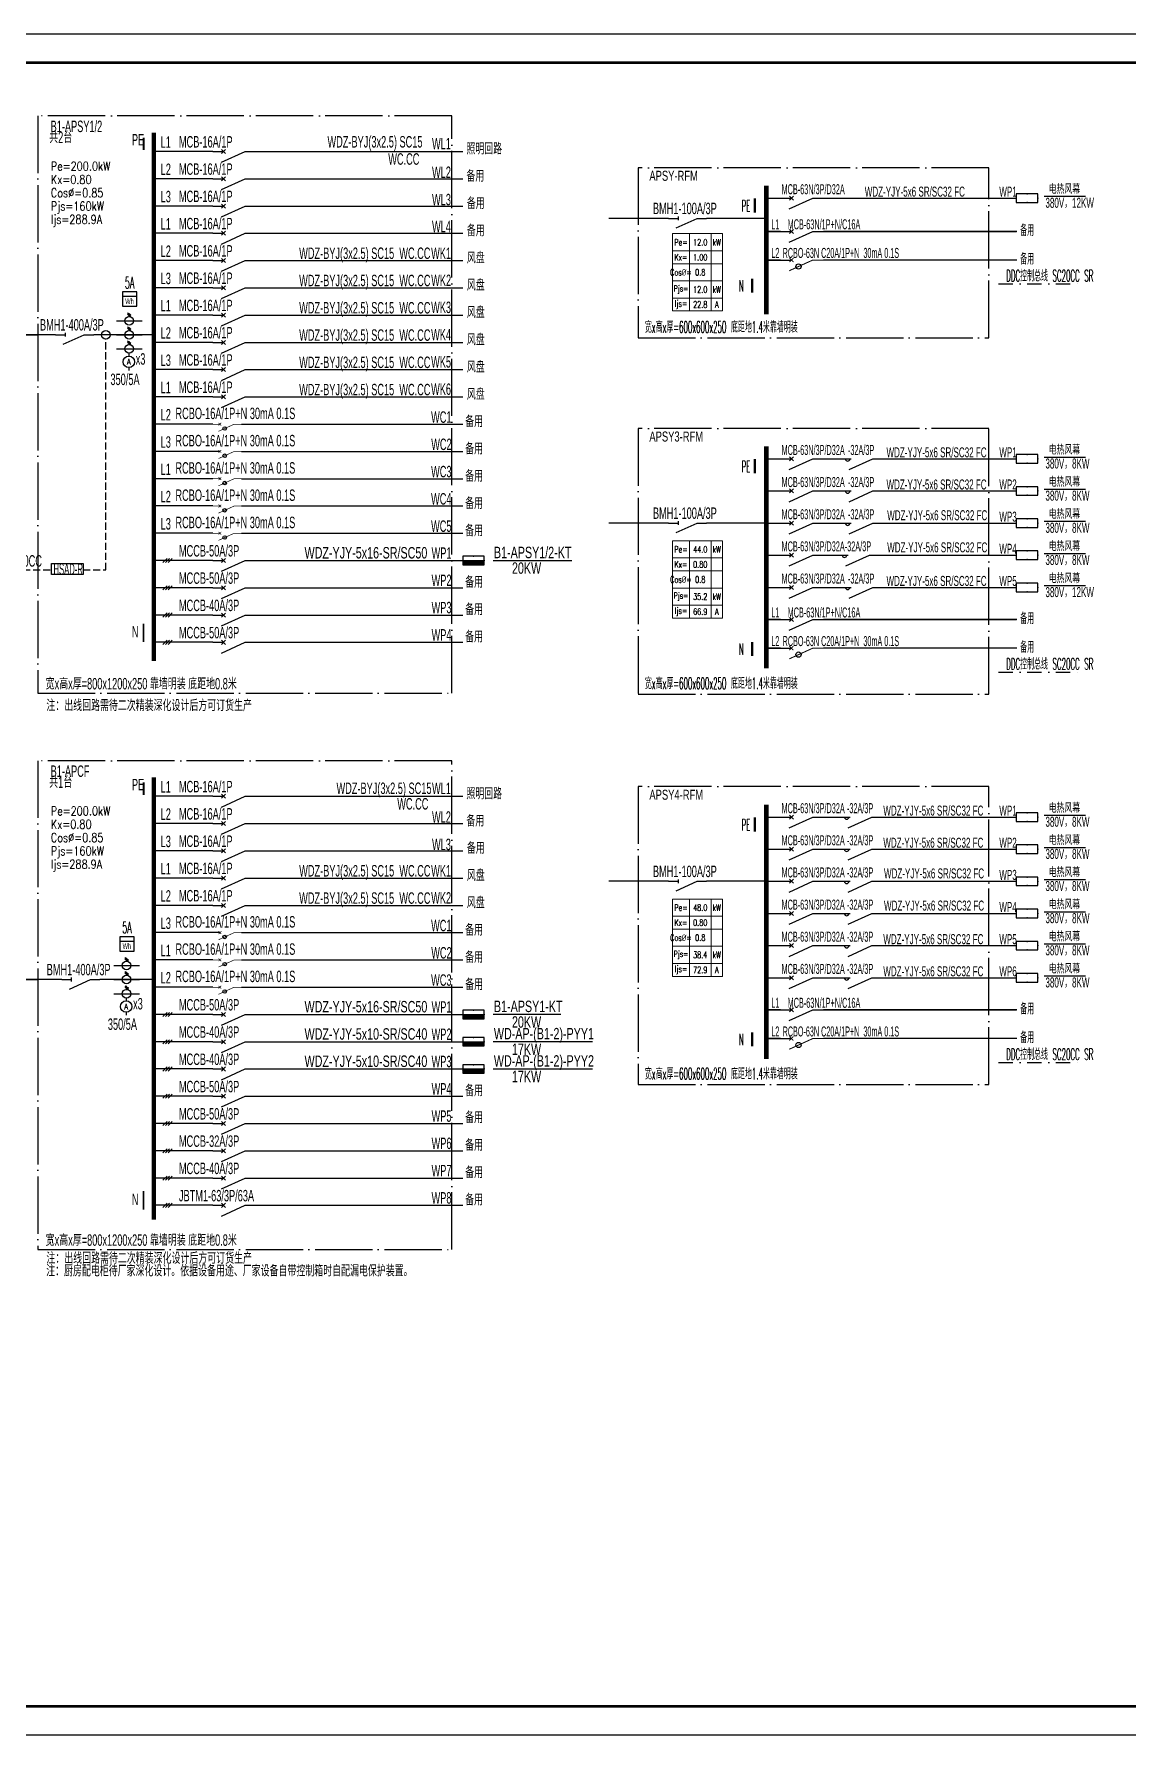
# Model space of a CAD drawing. Extents: x 776418 to 2076422, y -1170708 to 498544.
# Drawn here: x 940173 to 978361, y -725350 to -665950 of the extents above; entities that cross this region are included whole.
import ezdxf
from ezdxf.enums import TextEntityAlignment as Align

# ---------------------------------------------------------------- set-up
doc = ezdxf.new("R2010")
doc.units = 0
doc.header["$LTSCALE"] = 1000
doc.header["$MEASUREMENT"] = 0
for name, pattern in [('CONTINOUS', [0]), ('DASH', [0.35, 0.25, -0.1]), ('DASHDOT', [1, 0.5, -0.25, 0, -0.25]), ('DOTE', [2.42, 2, -0.2, 0.02, -0.2])]:
    doc.linetypes.add(name, pattern=pattern)
doc.layers.get('0').update_dxf_attribs({"linetype": 'CONTINUOUS'})
doc.layers.get('Defpoints').update_dxf_attribs({"linetype": 'CONTINUOUS'})
for name, color, linetype in [('D-TEXT', 7, 'CONTINUOUS'), ('DQ', 255, 'CONTINOUS'), ('ELEMENT', 3, 'CONTINUOUS'), ('EQUIP', 3, 'CONTINUOUS'), ('EQUIP-照明', 3, 'CONTINUOUS'), ('EQUIP-箱柜', 3, 'CONTINUOUS'), ('PUB_TEXT', 255, 'CONTINUOUS'), ('SIG_TEXT', 7, 'CONTINUOUS'), ('TEL_TEXT', 3, 'CONTINUOUS'), ('TEL_TITLE', 7, 'CONTINUOUS'), ('WIRE', 4, 'CONTINUOUS'), ('WIRE-照明', 1, 'CONTINUOUS'), ('Z', 7, 'CONTINUOUS')]:
    doc.layers.add(name, color=color, linetype=linetype)
doc.styles.add('_COMPLEX', font='ROS', dxfattribs={"width": 0.6, "bigfont": 'JD'})
doc.styles.add('_HZTXT', font='txt.shx', dxfattribs={"width": 0.8, "bigfont": 'HZTXT.shx'})
doc.styles.add('_JD', font='ros.shx', dxfattribs={"width": 0.8, "bigfont": 'JD.shx'})
doc.styles.add('_SIMPLEX', font='SIMPLEX.shx', dxfattribs={"width": 0.8})
doc.styles.add('_TCH_LABEL', font='COMPLEX', dxfattribs={"bigfont": 'GBCBIG'})
doc.styles.add('_TEL_DIM', font='SIMPLEX', dxfattribs={"width": 0.7, "height": 3.5, "bigfont": 'HZTXT'})
doc.styles.add('DIM_FONT', font='SIMPLEX', dxfattribs={"width": 0.7, "bigfont": 'GBCBIG'})
doc.styles.get("Standard").update_dxf_attribs({"font": 'gbenor.shx', "bigfont": 'gbcbig.shx'})

# ---------------------------------------------------------------- blocks, each defined once
blk = doc.blocks.new('M_M8')
for p, q in [((-0.25, -0.2), (0, -0.75)), ((0.05, -0.25), (-0.05, -0.25))]:
    blk.add_line(p, q)
for points in [[(0, 0), (0, -0.25)], [(0, -0.75), (0, -1)]]:
    blk.add_lwpolyline(points)
at = {"style": 'DIM_FONT', "width": 0.8, "flags": 9}
blk.add_attdef('S', (0.25, -0.5), '', height=0.2, dxfattribs=at)
blk = doc.blocks.new('M_M58MSL')
for points in [[(0, 0), (0, -0.167)], [(0, -0.833), (0, -1)]]:
    blk.add_lwpolyline(points)
blk.add_circle((0, -0.5), 0.333)
at = {"style": '_SIMPLEX', "width": 0.8, "flags": 8}
blk.add_attdef('$TEXT$', text='', height=0.333, dxfattribs=at).set_placement((0, -0.5), align=Align.MIDDLE_CENTER)
at = {"width": 0.8, "flags": 9}
blk.add_attdef('S', (0.25, -0.5), '', height=0.2, dxfattribs=at)
blk = doc.blocks.new('M_M27VHU')
for p, q in [((0.167, -0.5), (0.3, -0.5)), ((0.256, -0.433), (0.172, -0.567)), ((0.308, -0.433), (0.225, -0.567))]:
    blk.add_line(p, q)
blk.add_lwpolyline([(0, 0), (0, -1)])
blk.add_circle((0, -0.5), 0.167)
at = {"width": 0.8, "flags": 9}
blk.add_attdef('S', (0.25, -0.5), '', height=0.2, dxfattribs=at)
blk = doc.blocks.new('_LINKPT1')
blk.add_line((0, 0), (0, 0))
blk = doc.blocks.new('M_Z15DKY')
for p, q in [((0.5, 0.5), (-0.5, 0.5)), ((-0.5, 0.5), (-0.5, -0.5)), ((-0.5, 0.2), (0.5, 0.2)), ((0.5, -0.5), (0.5, 0.5)), ((-0.5, -0.5), (0.5, -0.5))]:
    blk.add_line(p, q)
for p in [(-0.5, 0), (0, 0.5), (0.5, 0), (0, -0.5)]:
    blk.add_blockref('_LINKPT1', p)
at = {"style": '_COMPLEX', "width": 0.6}
blk.add_text('Wh', height=0.4, dxfattribs=at).set_placement((0, -0.35), align=Align.CENTER)
at = {"width": 0.8, "flags": 9}
blk.add_attdef('A', (0, 0), '', height=0.00002, dxfattribs=at)
blk = doc.blocks.new('M_M7')
for p, q in [((-0.25, -0.2), (0, -0.75)), ((-0.047, -0.297), (0.047, -0.203)), ((-0.047, -0.203), (0.047, -0.297))]:
    blk.add_line(p, q)
for points in [[(0, 0), (0, -0.25)], [(0, -0.75), (0, -1)]]:
    blk.add_lwpolyline(points)
at = {"width": 0.8, "flags": 9}
blk.add_attdef('S', (0.25, -0.5), '', height=0.2, dxfattribs=at)
blk = doc.blocks.new('$element$00000525')
at = {"const_width": 0.0233}
for points in [[(0, 0), (0, -0.25)], [(-0.25, -0.2), (0, -0.75), (0, -1)], [(-0.047, -0.203), (0.047, -0.297)], [(0.047, -0.203), (-0.047, -0.297)]]:
    blk.add_lwpolyline(points, dxfattribs=at)
blk.add_circle((-0.151, -0.417), 0.0615)
at = {"flags": 9}
blk.add_attdef('S', (0, 0), '', height=0.00000667, dxfattribs=at)
blk = doc.blocks.new('*X12')
at = {"color": 0}
for p, q in [((-250, 33), (-183, 100)), ((-250, 68), (-218, 100)), ((-247, 0), (-147, 100)), ((-212, 0), (-112, 100)), ((-177, 0), (-77, 100)), ((-141, 0), (-41, 100)), ((-106, 0), (-6, 100)), ((-71, 0), (29, 100)), ((-35, 0), (65, 100)), ((0, 0), (100, 100)), ((35, 0), (135, 100)), ((71, 0), (171, 100)), ((106, 0), (206, 100)), ((141, 0), (241, 100)), ((177, 0), (250, 73)), ((212, 0), (250, 38)), ((247, 0), (250, 3))]:
    blk.add_line(p, q, dxfattribs=at)
blk = doc.blocks.new('$equip$00001414')
for p, q in [((0.75, 0.6), (-0.75, 0.6)), ((-0.75, 0.6), (-0.75, 0)), ((-0.75, 0.3), (0.75, 0.3)), ((-0.75, 0), (0.75, 0)), ((0.75, 0), (0.75, 0.6))]:
    blk.add_line(p, q)
at = {"const_width": 0.3}
blk.add_lwpolyline([(-0.75, 0.15), (0.75, 0.15)], dxfattribs=at)
for p in [(-0.75, 0.3), (0, 0.6), (0, 0), (0.75, 0.3)]:
    blk.add_point(p)
at = {"xscale": 0.00300000000061118, "yscale": 0.00300000000061118, "zscale": 0.00300000000061118}
blk.add_blockref('*X12', (0, 0), dxfattribs=at)
at = {"style": '_TCH_LABEL', "flags": 9}
blk.add_attdef('A', (0, 0), '', height=0.00002, dxfattribs=at)
blk = doc.blocks.new('$equip$00001781')
blk.add_circle((0, 0), 0.5)
at = {"flags": 9}
blk.add_attdef('A', (0, 0), '', height=0.00002, dxfattribs=at)
blk = doc.blocks.new('$equip$00001413')
for p, q in [((0.75, 0.6), (-0.75, 0.6)), ((-0.75, 0.6), (-0.75, 0)), ((-0.75, 0), (0.75, 0)), ((0.75, 0), (0.75, 0.6))]:
    blk.add_line(p, q)
for p in [(-0.75, 0.3), (0, 0.6), (0, 0), (0.75, 0.3)]:
    blk.add_point(p)
at = {"style": '_TCH_LABEL', "flags": 9}
blk.add_attdef('A', (0, 0), '', height=0.00002, dxfattribs=at)
blk = doc.blocks.new('*T207')
at = {"layer": 'Defpoints', "color": 8, "linetype": 'ByBlock', "lineweight": 0, "transparency": 16777216}
for p, q in [((0, 0), (1749, 0)), ((0, 0), (0, -2700)), ((593, 0), (593, -2700)), ((1346, 0), (1346, -2700)), ((1749, 0), (1749, -2700)), ((0, -600), (1749, -600)), ((0, -1050), (1749, -1050)), ((0, -1650), (1749, -1650)), ((0, -2250), (1749, -2250)), ((0, -2700), (1749, -2700))]:
    blk.add_line(p, q, dxfattribs=at)
at = {"color": 0, "transparency": 16777216, "attachment_point": 5, "style": '_TEL_DIM'}
for s, insert, char_height, width in [('Pe=', (297, -300), 225, 593.32), ('44.0', (970, -300), 225, 752.36), ('kW', (1547, -300), 225, 402.96), ('Kx=', (297, -825), 225, 593.32), ('0.80', (970, -825), 225, 752.36), ('Cos{\\fISOCPEUR|b0|i0|c0|p34;%%C}=', (297, -1350), 225, 593.32), ('0.8', (970, -1350), 225, 752.36), ('Pjs=', (297, -1950), 210, 593.32), ('Ijs=', (297, -2475), 225, 593.32), ('35.2', (970, -1950), 225, 752.36), ('66.9', (970, -2475), 225, 752.36), ('kW', (1547, -1950), 225, 402.96), ('A', (1547, -2475), 225, 402.96)]:
    blk.add_mtext(s, dxfattribs=dict(at, insert=insert, char_height=char_height, width=width))
blk = doc.blocks.new('*T208')
at = {"layer": 'Defpoints', "color": 8, "linetype": 'ByBlock', "lineweight": 0, "transparency": 16777216}
for p, q in [((0, 0), (1749, 0)), ((0, 0), (0, -2700)), ((593, 0), (593, -2700)), ((1346, 0), (1346, -2700)), ((1749, 0), (1749, -2700)), ((0, -600), (1749, -600)), ((0, -1050), (1749, -1050)), ((0, -1650), (1749, -1650)), ((0, -2250), (1749, -2250)), ((0, -2700), (1749, -2700))]:
    blk.add_line(p, q, dxfattribs=at)
at = {"color": 0, "transparency": 16777216, "attachment_point": 5, "style": '_TEL_DIM'}
for s, insert, char_height, width in [('Pe=', (297, -300), 225, 593.32), ('48.0', (970, -300), 225, 752.36), ('kW', (1547, -300), 225, 402.96), ('Kx=', (297, -825), 225, 593.32), ('0.80', (970, -825), 225, 752.36), ('Cos{\\fISOCPEUR|b0|i0|c0|p34;%%C}=', (297, -1350), 225, 593.32), ('0.8', (970, -1350), 225, 752.36), ('Pjs=', (297, -1950), 210, 593.32), ('Ijs=', (297, -2475), 225, 593.32), ('38.4', (970, -1950), 225, 752.36), ('72.9', (970, -2475), 225, 752.36), ('kW', (1547, -1950), 225, 402.96), ('A', (1547, -2475), 225, 402.96)]:
    blk.add_mtext(s, dxfattribs=dict(at, insert=insert, char_height=char_height, width=width))
blk = doc.blocks.new('*T209')
at = {"layer": 'Defpoints', "color": 8, "linetype": 'ByBlock', "lineweight": 0, "transparency": 16777216}
for p, q in [((0, 0), (1749, 0)), ((0, 0), (0, -2700)), ((593, 0), (593, -2700)), ((1346, 0), (1346, -2700)), ((1749, 0), (1749, -2700)), ((0, -600), (1749, -600)), ((0, -1050), (1749, -1050)), ((0, -1650), (1749, -1650)), ((0, -2250), (1749, -2250)), ((0, -2700), (1749, -2700))]:
    blk.add_line(p, q, dxfattribs=at)
at = {"color": 0, "transparency": 16777216, "attachment_point": 5, "style": '_TEL_DIM'}
for s, insert, char_height, width in [('Pe=', (297, -300), 225, 593.32), ('12.0', (970, -300), 225, 752.36), ('kW', (1547, -300), 225, 402.96), ('Kx=', (297, -825), 225, 593.32), ('1.00', (970, -825), 225, 752.36), ('Cos{\\fISOCPEUR|b0|i0|c0|p34;%%C}=', (297, -1350), 225, 593.32), ('0.8', (970, -1350), 225, 752.36), ('Pjs=', (297, -1950), 210, 593.32), ('Ijs=', (297, -2475), 225, 593.32), ('22.8', (970, -2475), 225, 752.36), ('12.0', (970, -1950), 225, 752.36), ('kW', (1547, -1950), 225, 402.96), ('A', (1547, -2475), 225, 402.96)]:
    blk.add_mtext(s, dxfattribs=dict(at, insert=insert, char_height=char_height, width=width))

msp = doc.modelspace()

# ---------------------------------------------------------------- linework, layer by layer
at = {"linetype": 'DOTE'}
for p, q in [((940309, -668810), (940306, -688969)), ((954757, -668810), (940309, -668810)), ((954754, -688969), (954757, -668810)), ((973506, -670618), (961267, -670618)), ((961267, -670618), (961267, -676559)), ((973506, -676559), (973506, -670618)), ((961267, -676559), (973506, -676559)), ((973506, -679723), (961267, -679723)), ((961267, -679723), (961267, -689003)), ((973506, -689003), (973506, -679723)), ((940306, -688969), (954754, -688969)), ((961267, -689003), (973506, -689003)), ((940309, -691328), (940306, -708399)), ((954757, -691328), (940309, -691328)), ((954754, -708399), (954757, -691328)), ((973506, -692233), (961267, -692233)), ((961267, -692233), (961267, -702635)), ((973506, -702635), (973506, -692233)), ((961267, -702635), (973506, -702635)), ((940306, -708399), (954754, -708399))]:
    msp.add_line(p, q, dxfattribs=at)
for p, q in [((968626, -681159), (969451, -680784)), ((968626, -682282), (969451, -681907)), ((968626, -683404), (969451, -683029)), ((944675, -684408), (944819, -684265)), ((944764, -684408), (944907, -684265)), ((944853, -684408), (944996, -684265)), ((968515, -684526), (969340, -684151)), ((944675, -685360), (944819, -685217)), ((944764, -685360), (944907, -685217)), ((944853, -685360), (944996, -685217)), ((968626, -685649), (969451, -685274)), ((944675, -686312), (944819, -686169)), ((944764, -686312), (944907, -686169)), ((944853, -686312), (944996, -686169)), ((944675, -687265), (944819, -687122)), ((944764, -687265), (944907, -687122)), ((944853, -687265), (944996, -687122)), ((968591, -693669), (969416, -693294)), ((968591, -694791), (969416, -694416)), ((968591, -695914), (969416, -695539)), ((968591, -697036), (969416, -696661)), ((968591, -698159), (969416, -697784)), ((968591, -699281), (969416, -698906)), ((944675, -700260), (944819, -700116)), ((944764, -700260), (944907, -700116)), ((944853, -700260), (944996, -700116)), ((944675, -701212), (944819, -701069)), ((944764, -701212), (944907, -701069)), ((944853, -701212), (944996, -701069)), ((944675, -702164), (944819, -702021)), ((944764, -702164), (944907, -702021)), ((944853, -702164), (944996, -702021)), ((944675, -703116), (944819, -702973)), ((944764, -703116), (944907, -702973)), ((944853, -703116), (944996, -702973)), ((944675, -704069), (944819, -703926)), ((944764, -704069), (944907, -703926)), ((944853, -704069), (944996, -703926)), ((944675, -705021), (944819, -704878)), ((944764, -705021), (944907, -704878)), ((944853, -705021), (944996, -704878)), ((944675, -705973), (944819, -705830)), ((944764, -705973), (944907, -705830)), ((944853, -705973), (944996, -705830)), ((944675, -706926), (944819, -706782)), ((944764, -706926), (944907, -706782)), ((944853, -706926), (944996, -706782))]:
    msp.add_line(p, q)
at = {"ltscale": 0.001}
for p, q in [((956206, -684330), (958949, -684330)), ((956206, -700182), (958560, -700182)), ((956206, -701134), (959669, -701134)), ((956206, -702086), (959669, -702086))]:
    msp.add_line(p, q, dxfattribs=at)
at = {"linetype": 'Continuous'}
for points, const_width in [([(943999, -669564), (943999, -670004)], 64.6), ([(965334, -671690), (965334, -672187)], 72.9), ([(965241, -674489), (965241, -674986)], 72.9), ([(965334, -680795), (965334, -681292)], 72.9), ([(943995, -686538), (943995, -687182)], 64.6), ([(965241, -687177), (965241, -687674)], 72.9), ([(943999, -692082), (943999, -692522)], 64.6), ([(965334, -693305), (965334, -693802)], 72.9), ([(965241, -700809), (965241, -701306)], 72.9), ([(943995, -706358), (943995, -707002)], 64.6)]:
    msp.add_lwpolyline(points, dxfattribs=dict(at, const_width=const_width))
for points in [[(968326, -680784), (968701, -680784)], [(969451, -680784), (969826, -680784)], [(968326, -681907), (968701, -681907)], [(969451, -681907), (969826, -681907)], [(968326, -683029), (968701, -683029)], [(969451, -683029), (969826, -683029)], [(968215, -684151), (968590, -684151)], [(969340, -684151), (969715, -684151)], [(968326, -685274), (968701, -685274)], [(969451, -685274), (969826, -685274)], [(968291, -693294), (968666, -693294)], [(969416, -693294), (969791, -693294)], [(968291, -694416), (968666, -694416)], [(969416, -694416), (969791, -694416)], [(968291, -695539), (968666, -695539)], [(969416, -695539), (969791, -695539)], [(968291, -696661), (968666, -696661)], [(969416, -696661), (969791, -696661)], [(968291, -697784), (968666, -697784)], [(969416, -697784), (969791, -697784)], [(968291, -698906), (968666, -698906)], [(969416, -698906), (969791, -698906)]]:
    msp.add_lwpolyline(points)
for centre in [(968574, -680784, 0), (968574, -681907, 0), (968574, -683029, 0), (968463, -684151, 0), (968574, -685274, 0), (968539, -693294, 0), (968539, -694416, 0), (968539, -695539, 0), (968539, -696661, 0), (968539, -697784, 0), (968539, -698906, 0)]:
    msp.add_arc(centre, 79.4, 180, 0)
at = {"layer": 'EQUIP-照明', "linetype": 'DASH'}
for p, q in [((942678, -684664, 0), (942678, -676602, 0)), ((936642, -684664, 0), (940786, -684664, 0)), ((941884, -684664, 0), (942678, -684664, 0))]:
    msp.add_line(p, q, dxfattribs=at)
at = {"layer": 'EQUIP-照明', "linetype": 'ByBlock', "elevation": 0}
msp.add_lwpolyline([(941884, -684821), (940786, -684821), (940786, -684439), (941884, -684439)], close=True, dxfattribs=at)
at = {"layer": 'SIG_TEXT'}
for p, q in [((975436, -671616, 0), (976881, -671616, 0)), ((975436, -680722, 0), (976881, -680722, 0)), ((975436, -681844, 0), (976881, -681844, 0)), ((975436, -682967, 0), (976881, -682967, 0)), ((975436, -684089, 0), (976881, -684089, 0)), ((975436, -685211, 0), (976881, -685211, 0)), ((975436, -693232, 0), (976881, -693232, 0)), ((975436, -694354, 0), (976881, -694354, 0)), ((975436, -695476, 0), (976881, -695476, 0)), ((975436, -696599, 0), (976881, -696599, 0)), ((975436, -697721, 0), (976881, -697721, 0)), ((975436, -698844, 0), (976881, -698844, 0))]:
    msp.add_line(p, q, dxfattribs=at)
at = {"layer": 'TEL_TITLE'}
msp.add_lwpolyline([(908431, -725350), (1034531, -725350), (1034531, -665950), (908431, -665950)], close=True, dxfattribs=at)
at = {"layer": 'TEL_TITLE', "const_width": 100}
msp.add_lwpolyline([(910931, -724350), (1033531, -724350), (1033531, -666950), (910931, -666950)], close=True, dxfattribs=at)
at = {"layer": 'WIRE', "color": 7, "linetype": 'DASHDOT'}
for points in [[(973846, -674678), (976623, -674678)], [(973846, -688233), (976623, -688233)], [(973846, -701865), (976623, -701865)]]:
    msp.add_lwpolyline(points, dxfattribs=at)
at = {"layer": 'WIRE-照明'}
for p, q in [((946413, -670052), (944355, -670052)), ((946413, -671004), (944355, -671004)), ((965736, -671679), (966579, -671679)), ((967704, -671679), (974465, -671679)), ((946413, -671957), (944355, -671957)), ((946413, -672909), (944355, -672909)), ((966236, -672842, 0), (965736, -672842)), ((965736, -672842), (966579, -672842)), ((967704, -672842), (974465, -672842)), ((974484, -672842), (967736, -672842)), ((946413, -673861), (944355, -673861)), ((966236, -673842, 0), (965736, -673842)), ((965736, -673842), (966579, -673842)), ((974484, -673842), (967736, -673842)), ((946413, -674813), (944355, -674813)), ((946413, -675766), (944355, -675766)), ((938842, -676452), (940307, -676452)), ((946413, -676718), (944355, -676718)), ((946413, -677670), (944355, -677670)), ((946413, -678623), (944355, -678623)), ((946413, -679575), (944355, -679575)), ((946662, -680527), (944354, -680527)), ((965736, -680784), (966579, -680784)), ((967704, -680784), (968653, -680784)), ((969451, -680784), (974465, -680784)), ((946412, -681479), (944354, -681479)), ((965736, -681907), (966579, -681907)), ((967704, -681907), (968653, -681907)), ((969451, -681907), (974465, -681907)), ((946412, -682432), (944354, -682432)), ((965736, -683029), (966579, -683029)), ((967704, -683029), (968653, -683029)), ((969451, -683029), (974465, -683029)), ((946412, -683384), (944354, -683384)), ((965736, -684151), (966579, -684151)), ((967704, -684151), (968543, -684151)), ((969340, -684151), (974465, -684151)), ((946413, -684336), (944355, -684336)), ((946413, -685289), (944355, -685289)), ((965736, -685274), (966579, -685274)), ((967704, -685274), (968653, -685274)), ((969451, -685274), (974465, -685274)), ((946413, -686241), (944355, -686241)), ((966236, -686396, 0), (965736, -686396)), ((965736, -686396), (966579, -686396)), ((967704, -686396), (974465, -686396)), ((974484, -686396), (967736, -686396)), ((946413, -687193), (944355, -687193)), ((966236, -687396, 0), (965736, -687396)), ((965736, -687396), (966579, -687396)), ((974484, -687396), (967736, -687396)), ((946413, -692570), (944355, -692570)), ((946413, -693522), (944355, -693522)), ((965736, -693294), (966579, -693294)), ((967704, -693294), (968618, -693294)), ((969416, -693294), (974465, -693294)), ((946413, -694474), (944355, -694474)), ((965736, -694416), (966579, -694416)), ((967704, -694416), (968618, -694416)), ((969416, -694416), (974465, -694416)), ((946413, -695427), (944356, -695427)), ((965736, -695539), (966579, -695539)), ((967704, -695539), (968618, -695539)), ((969416, -695539), (974465, -695539)), ((946413, -696379), (944356, -696379)), ((965736, -696661), (966579, -696661)), ((967704, -696661), (968618, -696661)), ((969416, -696661), (974465, -696661)), ((946663, -697331), (944355, -697331)), ((965736, -697784), (966579, -697784)), ((967704, -697784), (968618, -697784)), ((969416, -697784), (974465, -697784)), ((946413, -698283), (944355, -698283)), ((938842, -698969), (940307, -698969)), ((965736, -698906), (966579, -698906)), ((967704, -698906), (968618, -698906)), ((969416, -698906), (974465, -698906)), ((946413, -699236), (944355, -699236)), ((946413, -700188), (944355, -700188)), ((966236, -700029, 0), (965736, -700029)), ((965736, -700029), (966579, -700029)), ((967704, -700029), (974465, -700029)), ((974484, -700029), (967736, -700029)), ((946413, -701140), (944355, -701140)), ((966236, -701029, 0), (965736, -701029)), ((965736, -701029), (966579, -701029)), ((974484, -701029), (967736, -701029)), ((946413, -702093), (944355, -702093)), ((946413, -703045), (944355, -703045)), ((946413, -703997), (944355, -703997)), ((946413, -704949), (944355, -704949)), ((946413, -705902), (944355, -705902)), ((946413, -706854), (944355, -706854))]:
    msp.add_line(p, q, dxfattribs=at)
at = {"layer": 'WIRE-照明', "linetype": 'ByBlock'}
for p, q in [((947913, -670052), (955143, -670052)), ((947913, -671004), (955143, -671004)), ((947913, -671957), (955142, -671957)), ((947913, -672909), (955142, -672909)), ((947913, -673861), (955142, -673861)), ((947913, -674813), (955142, -674813)), ((947913, -675766), (955142, -675766)), ((947913, -676718), (955142, -676718)), ((947913, -677670), (955142, -677670)), ((947913, -678623), (955142, -678623)), ((947413, -679575), (955141, -679575)), ((947412, -680527), (955141, -680527)), ((947412, -681479), (955141, -681479)), ((947412, -682432), (955141, -682432)), ((947412, -683384), (955141, -683384)), ((947913, -684336), (955141, -684336)), ((947913, -685289), (955140, -685289)), ((947913, -686241), (955140, -686241)), ((947913, -687193), (955140, -687193)), ((947913, -692570), (955143, -692570)), ((947913, -693522), (955143, -693522)), ((947913, -694474), (955142, -694474)), ((947913, -695427), (955142, -695427)), ((947913, -696379), (955142, -696379)), ((947413, -697331), (955142, -697331)), ((947413, -698283), (955142, -698283)), ((947413, -699236), (955141, -699236)), ((947913, -700188), (955141, -700188)), ((947913, -701140), (955141, -701140)), ((947913, -702093), (955141, -702093)), ((947913, -703045), (955141, -703045)), ((947913, -703997), (955141, -703997)), ((947913, -704949), (955140, -704949)), ((947913, -705902), (955140, -705902)), ((947913, -706854), (955140, -706854))]:
    msp.add_line(p, q, dxfattribs=at)
at = {"layer": 'WIRE-照明', "linetype": 'Continuous'}
for p, q in [((962325, -672388), (960239, -672388)), ((965736, -672388), (963653, -672388)), ((940927, -676452), (938842, -676452)), ((944339, -676452), (942256, -676452)), ((962325, -683029), (960239, -683029)), ((965736, -683029), (963653, -683029)), ((962325, -695539), (960239, -695539)), ((965736, -695539), (963653, -695539)), ((941143, -698969), (938842, -698969)), ((944339, -698969), (942472, -698969))]:
    msp.add_line(p, q, dxfattribs=at)
at = {"layer": 'WIRE-照明'}
for points, const_width in [([(944355, -669390), (944355, -687846)], 142), ([(965736, -671246), (965736, -675737)], 160), ([(965736, -680351), (965736, -688097)], 160), ([(944355, -691907), (944355, -707353)], 142), ([(965736, -692861), (965736, -701749)], 160)]:
    msp.add_lwpolyline(points, dxfattribs=dict(at, const_width=const_width))

# ---------------------------------------------------------------- block references
for name, p in [('*T209', (962459, -672922)), ('*T207', (962459, -683648)), ('*T208', (962459, -696158))]:
    msp.add_blockref(name, p)
at = {"layer": 'DQ'}
for name, p, xscale, yscale, zscale, rotation in [('M_M7', (946413, -670052), 1500, 1500, 1500, 89.99999999999993), ('M_M7', (946413, -671004), 1500, 1500, 1500, 89.99999999999993), ('M_M7', (946413, -671957), 1500, 1500, 1500, 89.99999999999993), ('M_M8', (962325, -672388), 1328.571428571429, 1328.571428571429, 1328.571428571429, 89.99999999999999), ('M_M7', (946413, -672909), 1500, 1500, 1500, 89.99999999999993), ('M_M7', (946413, -673861), 1500, 1500, 1500, 89.99999999999993), ('M_M7', (946413, -674813), 1500, 1500, 1500, 89.99999999999993), ('M_M7', (946413, -675766), 1500, 1500, 1500, 89.99999999999993), ('M_M8', (940927, -676452), 1328.571428571429, 1328.571428571429, 1328.571428571429, 89.99999999999999), ('M_M7', (946413, -676718), 1500, 1500, 1500, 89.99999999999993), ('M_M7', (946413, -677670), 1500, 1500, 1500, 89.99999999999993), ('M_M7', (946413, -678623), 1500, 1500, 1500, 89.99999999999993), ('M_M8', (962325, -683029), 1328.571428571429, 1328.571428571429, 1328.571428571429, 89.99999999999999), ('M_M7', (946413, -684336), 1500, 1500, 1500, 89.99999999999993), ('M_M7', (946413, -685289), 1500, 1500, 1500, 89.99999999999993), ('M_M7', (946413, -686241), 1500, 1500, 1500, 89.99999999999993), ('M_M7', (946413, -687193), 1500, 1500, 1500, 89.99999999999993), ('M_M7', (946413, -692570), 1500, 1500, 1500, 89.99999999999993), ('M_M7', (946413, -693522), 1500, 1500, 1500, 89.99999999999993), ('M_M7', (946413, -694474), 1500, 1500, 1500, 89.99999999999993), ('M_M7', (946413, -695427), 1500, 1500, 1500, 89.99999999999993), ('M_M8', (962325, -695539), 1328.571428571429, 1328.571428571429, 1328.571428571429, 89.99999999999999), ('M_M7', (946413, -696379), 1500, 1500, 1500, 89.99999999999993), ('M_M8', (941143, -698969), 1328.571428571429, 1328.571428571429, 1328.571428571429, 89.99999999999999), ('M_M7', (946413, -700188), 1500, 1500, 1500, 89.99999999999993), ('M_M7', (946413, -701140), 1500, 1500, 1500, 89.99999999999993), ('M_M7', (946413, -702093), 1500, 1500, 1500, 89.99999999999993), ('M_M7', (946413, -703045), 1500, 1500, 1500, 89.99999999999993), ('M_M7', (946413, -703997), 1500, 1500, 1500, 89.99999999999993), ('M_M7', (946413, -704949), 1500, 1500, 1500, 89.99999999999993), ('M_M7', (946413, -705902), 1500, 1500, 1500, 89.99999999999993), ('M_M7', (946413, -706854), 1500, 1500, 1500, 89.99999999999993)]:
    msp.add_blockref(name, p, dxfattribs=dict(at, xscale=xscale, yscale=yscale, zscale=zscale, rotation=rotation))
at = {"layer": 'ELEMENT', "rotation": 90}
for name, p, xscale, yscale, zscale in [('M_M7', (966236, -671679, 0), 1500, 1500, 1500), ('M_M7', (966236, -672842, 0), 1500, 1500, 1500), ('M_M27VHU', (943047, -675963), 900, 900, 900), ('M_M27VHU', (943047, -676452), 900, 900, 900), ('M_M27VHU', (943047, -676946), 900, 900, 900), ('$element$00000525', (946413, -679575), 1000, 1000, 1000), ('$element$00000525', (946412, -680527), 1000, 1000, 1000), ('M_M7', (966236, -680784, 0), 1500, 1500, 1500), ('$element$00000525', (946412, -681479), 1000, 1000, 1000), ('M_M7', (966236, -681907, 0), 1500, 1500, 1500), ('$element$00000525', (946412, -682432), 1000, 1000, 1000), ('M_M7', (966236, -683029, 0), 1500, 1500, 1500), ('$element$00000525', (946412, -683384), 1000, 1000, 1000), ('M_M7', (966236, -684151, 0), 1500, 1500, 1500), ('M_M7', (966236, -685274, 0), 1500, 1500, 1500), ('M_M7', (966236, -686396, 0), 1500, 1500, 1500), ('M_M7', (966236, -693294, 0), 1500, 1500, 1500), ('M_M7', (966236, -694416, 0), 1500, 1500, 1500), ('M_M7', (966236, -695539, 0), 1500, 1500, 1500), ('M_M7', (966236, -696661, 0), 1500, 1500, 1500), ('$element$00000525', (946413, -697331), 1000, 1000, 1000), ('M_M7', (966236, -697784, 0), 1500, 1500, 1500), ('M_M27VHU', (942955, -698481), 900, 900, 900), ('$element$00000525', (946413, -698283), 1000, 1000, 1000), ('M_M27VHU', (942955, -698969), 900, 900, 900), ('M_M7', (966236, -698906, 0), 1500, 1500, 1500), ('M_M27VHU', (942955, -699464), 900, 900, 900), ('$element$00000525', (946413, -699236), 1000, 1000, 1000), ('M_M7', (966236, -700029, 0), 1500, 1500, 1500)]:
    msp.add_blockref(name, p, dxfattribs=dict(at, xscale=xscale, yscale=yscale, zscale=zscale))
at = {"layer": 'EQUIP', "xscale": 500, "yscale": 500, "zscale": 500}
for p in [(943506, -675209), (943415, -697726)]:
    msp.add_blockref('M_Z15DKY', p, dxfattribs=at)
at = {"layer": 'EQUIP-照明', "linetype": 'ByBlock', "xscale": 300, "yscale": 300, "zscale": 300}
msp.add_blockref('$equip$00001781', (942678, -676452), dxfattribs=at)
at = {"layer": 'EQUIP-箱柜', "xscale": 500, "yscale": 500, "zscale": 500}
for name, p in [('$equip$00001413', (974837, -671830)), ('$equip$00001413', (974837, -680936)), ('$equip$00001413', (974837, -682058)), ('$equip$00001413', (974837, -683181)), ('$equip$00001414', (955516, -684486)), ('$equip$00001413', (974837, -684303)), ('$equip$00001413', (974837, -685425)), ('$equip$00001413', (974837, -693445)), ('$equip$00001413', (974837, -694568)), ('$equip$00001413', (974837, -695690)), ('$equip$00001413', (974837, -696813)), ('$equip$00001413', (974837, -697935)), ('$equip$00001413', (974837, -699058)), ('$equip$00001414', (955516, -700338)), ('$equip$00001414', (955515, -701290)), ('$equip$00001414', (955515, -702243))]:
    msp.add_blockref(name, p, dxfattribs=at)
at = {"layer": 'TEL_TEXT', "ltscale": 2, "xscale": 1500, "yscale": 1500, "zscale": 1500, "rotation": 90}
for p in [(966236, -673842, 0), (966236, -687396, 0), (966236, -701029, 0)]:
    msp.add_blockref('$element$00000525', p, dxfattribs=at)
at = {"layer": 'Z', "ltscale": 2, "xscale": 600, "yscale": 600, "zscale": 600}
for p in [(943481, -677096), (943390, -699614)]:
    msp.add_blockref('M_M58MSL', p, dxfattribs=at).add_auto_attribs({'$TEXT$': 'A'})

# ---------------------------------------------------------------- texts
at = {"layer": 'D-TEXT'}
for s, style, width, p in [('共2台', '_JD', 0.6, (940703, -669759)), ('B1-APSY1/2', '_JD', 0.6, (940752, -669375)), ('PE', '_JD', 0.6, (943590, -669843)), ('L1', '_JD', 0.6, (944594, -669924)), ('WL1', '_JD', 0.6, (954066, -669976)), ('照明回路', '_JD', 0.6, (955265, -670156)), ('L2', '_JD', 0.6, (944594, -670876)), ('WL2', '_JD', 0.6, (954066, -670977)), ('备用', '_JD', 0.6, (955265, -671108)), ('L3', '_JD', 0.6, (944594, -671828)), ('WL3', '_JD', 0.6, (954066, -671932)), ('备用', '_JD', 0.6, (955282, -672060)), ('PE', '_HZTXT', 0.45, (964872, -672149)), ('L1', '_JD', 0.6, (944594, -672780)), ('BMH1-100A/3P', '_JD', 0.6, (961778, -672241)), ('WL4', '_JD', 0.6, (954066, -672873)), ('备用', '_JD', 0.6, (955282, -673013)), ('备用', '_HZTXT', 0.45, (974599, -673002)), ('L2', '_JD', 0.6, (944594, -673733)), ('WK1', '_JD', 0.6, (954035, -673806)), ('风盘', '_JD', 0.6, (955282, -673965)), ('备用', '_HZTXT', 0.45, (974599, -674002)), ('DDC控制总线 SC20CC SR', '_HZTXT', 0.45, (974109, -674590)), ('L3', '_JD', 0.6, (944594, -674685)), ('WK2', '_JD', 0.6, (954037, -674752)), ('风盘', '_JD', 0.6, (955282, -674917)), ('N', '_HZTXT', 0.45, (964779, -674943)), ('L1', '_JD', 0.6, (944594, -675637)), ('WK3', '_JD', 0.6, (954035, -675695)), ('BMH1-400A/3P', '_JD', 0.6, (940380, -676305)), ('风盘', '_JD', 0.6, (955282, -675870)), ('宽x高x厚=600x600x250 底距地1.4米靠墙明装 ', '_HZTXT', 0.45, (961499, -676380)), ('L2', '_JD', 0.6, (944594, -676590)), ('WK4', '_JD', 0.6, (954035, -676648)), ('风盘', '_JD', 0.6, (955282, -676822)), ('x3', '_JD', 0.6, (943722, -677497)), ('L3', '_JD', 0.6, (944594, -677542)), ('WK5', '_JD', 0.6, (954034, -677600)), ('风盘', '_JD', 0.6, (955282, -677774)), ('350/5A', '_JD', 0.6, (942841, -678210)), ('L1', '_JD', 0.6, (944594, -678494)), ('WK6', '_JD', 0.6, (954034, -678552)), ('风盘', '_JD', 0.6, (955282, -678726)), ('L2', '_JD', 0.6, (944594, -679446)), ('RCBO-16A/1P+N 30mA 0.1S', '_JD', 0.6, (945111, -679398)), ('WC1', '_JD', 0.6, (954034, -679527)), ('备用', '_JD', 0.6, (955224, -679679)), ('L3', '_JD', 0.6, (944594, -680399)), ('RCBO-16A/1P+N 30mA 0.1S', '_JD', 0.6, (945110, -680350)), ('WC2', '_JD', 0.6, (954039, -680479)), ('备用', '_JD', 0.6, (955224, -680631)), ('L1', '_JD', 0.6, (944593, -681351)), ('RCBO-16A/1P+N 30mA 0.1S', '_JD', 0.6, (945110, -681302)), ('WC3', '_JD', 0.6, (954034, -681431)), ('备用', '_JD', 0.6, (955224, -681583)), ('PE', '_HZTXT', 0.45, (964872, -681254)), ('L2', '_JD', 0.6, (944593, -682303)), ('RCBO-16A/1P+N 30mA 0.1S', '_JD', 0.6, (945110, -682255)), ('WC4', '_JD', 0.6, (954033, -682383)), ('备用', '_JD', 0.6, (955224, -682536)), ('BMH1-100A/3P', '_JD', 0.6, (961778, -682882)), ('L3', '_JD', 0.6, (944593, -683255)), ('RCBO-16A/1P+N 30mA 0.1S', '_JD', 0.6, (945110, -683207)), ('WC5', '_JD', 0.6, (954033, -683336)), ('备用', '_JD', 0.6, (955223, -683488)), ('WP1', '_JD', 0.6, (954051, -684276)), ('WP2', '_JD', 0.6, (954051, -685228)), ('备用', '_JD', 0.6, (955223, -685289)), ('WP3', '_JD', 0.6, (954051, -686180)), ('备用', '_JD', 0.6, (955223, -686241)), ('N', '_JD', 0.6, (943586, -687021)), ('备用', '_HZTXT', 0.45, (974599, -686556)), ('WP4', '_JD', 0.6, (954051, -687133)), ('备用', '_JD', 0.6, (955223, -687193)), ('N', '_HZTXT', 0.45, (964779, -687631)), ('备用', '_HZTXT', 0.45, (974599, -687556)), ('DDC控制总线 SC20CC SR', '_HZTXT', 0.45, (974109, -688145)), ('宽x高x厚=800x1200x250 靠墙明装 底距地0.8米', '_JD', 0.6, (940580, -688838)), ('宽x高x厚=600x600x250 底距地1.4米靠墙明装 ', '_HZTXT', 0.45, (961499, -688824)), ('注：出线回路需待二次精装深化设计后方可订货生产', '_JD', 0.6, (940604, -689596)), ('共1台', '_JD', 0.6, (940703, -692276)), ('B1-APCF', '_JD', 0.6, (940752, -691892)), ('PE', '_JD', 0.6, (943590, -692361)), ('L1', '_JD', 0.6, (944594, -692441)), ('WL1', '_JD', 0.6, (954066, -692494)), ('照明回路', '_JD', 0.6, (955265, -692674)), ('L2', '_JD', 0.6, (944594, -693393)), ('WL2', '_JD', 0.6, (954066, -693494)), ('备用', '_JD', 0.6, (955265, -693626)), ('PE', '_HZTXT', 0.45, (964872, -693764)), ('L3', '_JD', 0.6, (944594, -694346)), ('WL3', '_JD', 0.6, (954066, -694450)), ('备用', '_JD', 0.6, (955282, -694578)), ('L1', '_JD', 0.6, (944594, -695298)), ('WK1', '_JD', 0.6, (954035, -695372)), ('BMH1-100A/3P', '_JD', 0.6, (961778, -695392)), ('风盘', '_JD', 0.6, (955282, -695530)), ('L2', '_JD', 0.6, (944594, -696250)), ('WK2', '_JD', 0.6, (954037, -696318)), ('风盘', '_JD', 0.6, (955282, -696483)), ('RCBO-16A/1P+N 30mA 0.1S', '_JD', 0.6, (945111, -697154)), ('L3', '_JD', 0.6, (944594, -697203)), ('WC1', '_JD', 0.6, (954034, -697283)), ('备用', '_JD', 0.6, (955224, -697435)), ('L1', '_JD', 0.6, (944594, -698155)), ('RCBO-16A/1P+N 30mA 0.1S', '_JD', 0.6, (945111, -698106)), ('WC2', '_JD', 0.6, (954039, -698235)), ('备用', '_JD', 0.6, (955224, -698387)), ('BMH1-400A/3P', '_JD', 0.6, (940616, -698822)), ('L2', '_JD', 0.6, (944594, -699107)), ('RCBO-16A/1P+N 30mA 0.1S', '_JD', 0.6, (945111, -699059)), ('WC3', '_JD', 0.6, (954034, -699187)), ('备用', '_JD', 0.6, (955224, -699339)), ('x3', '_JD', 0.6, (943631, -700014)), ('WP1', '_JD', 0.6, (954051, -700127)), ('350/5A', '_JD', 0.6, (942750, -700728)), ('备用', '_HZTXT', 0.45, (974599, -700189)), ('WP2', '_JD', 0.6, (954051, -701080)), ('N', '_HZTXT', 0.45, (964779, -701263)), ('备用', '_HZTXT', 0.45, (974599, -701189)), ('DDC控制总线 SC20CC SR', '_HZTXT', 0.45, (974109, -701777)), ('WP3', '_JD', 0.6, (954051, -702032)), ('宽x高x厚=600x600x250 底距地1.4米靠墙明装 ', '_HZTXT', 0.45, (961499, -702457)), ('WP4', '_JD', 0.6, (954051, -702984)), ('备用', '_JD', 0.6, (955223, -703045)), ('WP5', '_JD', 0.6, (954051, -703937)), ('备用', '_JD', 0.6, (955223, -703981)), ('WP6', '_JD', 0.6, (954051, -704889)), ('备用', '_JD', 0.6, (955223, -704950)), ('WP7', '_JD', 0.6, (954050, -705841)), ('备用', '_JD', 0.6, (955223, -705902)), ('N', '_JD', 0.6, (943586, -706841)), ('WP8', '_JD', 0.6, (954050, -706793)), ('备用', '_JD', 0.6, (955223, -706854)), ('宽x高x厚=800x1200x250 靠墙明装 底距地0.8米', '_JD', 0.6, (940581, -708268)), ('注：出线回路需待二次精装深化设计后方可订货生产', '_JD', 0.6, (940605, -708898)), ('注：厨房配电柜待厂家深化设计。依据设备用途、厂家设备自带控制箱时自配漏电保护装置。', '_JD', 0.6, (940596, -709338, 0))]:
    msp.add_text(s, height=400, dxfattribs=dict(at, style=style, width=width)).set_placement(p)
at = {"layer": 'D-TEXT', "style": '_JD', "width": 0.6}
msp.add_text('ZR-RVS(2X2.5)SC20CC', height=400, rotation=359.99998, dxfattribs=at).set_placement((936936, -684551, 0))
at = {"layer": 'PUB_TEXT', "width": 0.5}
for s, style, p in [('5A', '_HZTXT', (943346, -674832)), ('HSAD-R', '_JD', (940853, -684835, 0)), ('5A', '_HZTXT', (943255, -697350))]:
    msp.add_text(s, height=400, dxfattribs=dict(at, style=style)).set_placement(p)
at = {"layer": 'SIG_TEXT', "style": '_TEL_DIM', "width": 0.8}
for s, p in [('Pe=200.0kW', (940758, -670719)), ('Kx=0.80', (940758, -671184)), ('Cos%%C=0.85', (940758, -671649)), ('Pjs=160kW', (940758, -672114)), ('Ijs=288.9A', (940758, -672579)), ('Pe=200.0kW', (940758, -693237)), ('Kx=0.80', (940758, -693702)), ('Cos%%C=0.85', (940758, -694167)), ('Pjs=160kW', (940758, -694632)), ('Ijs=288.9A', (940758, -695097))]:
    msp.add_text(s, height=310, dxfattribs=at).set_placement(p)
at = {"layer": 'TEL_TEXT', "color": 7, "style": '_JD'}
for s, width, p in [('MCB-16A/1P', 0.6, (945232, -669914)), ('WDZ-BYJ(3x2.5) SC15', 0.6, (950417, -669914)), ('MCB-16A/1P', 0.6, (945232, -670866)), (' WC.CC', 0.6, (952449, -670515)), ('MCB-16A/1P', 0.6, (945232, -671819)), ('MCB-16A/1P', 0.6, (945232, -672771)), ('MCB-16A/1P', 0.6, (945232, -673723)), ('WDZ-BYJ(3x2.5) SC15  WC.CC', 0.6, (949429, -673806)), ('MCB-16A/1P', 0.6, (945232, -674675)), ('WDZ-BYJ(3x2.5) SC15  WC.CC', 0.6, (949429, -674758)), ('MCB-16A/1P', 0.6, (945232, -675628)), ('WDZ-BYJ(3x2.5) SC15  WC.CC', 0.6, (949429, -675710)), ('MCB-16A/1P', 0.6, (945232, -676580)), ('WDZ-BYJ(3x2.5) SC15  WC.CC', 0.6, (949429, -676663)), ('MCB-16A/1P', 0.6, (945232, -677532)), ('WDZ-BYJ(3x2.5) SC15  WC.CC', 0.6, (949429, -677615)), ('MCB-16A/1P', 0.6, (945232, -678484)), ('WDZ-BYJ(3x2.5) SC15  WC.CC', 0.6, (949429, -678567)), ('MCCB-50A/3P', 0.6, (945232, -684198)), ('WDZ-YJY-5x16-SR/SC50', 0.7, (949616, -684266)), ('B1-APSY1/2-KT', 0.7, (956228, -684255)), ('MCCB-50A/3P', 0.6, (945232, -685150)), ('20KW', 0.7, (956857, -684800)), ('MCCB-40A/3P', 0.6, (945232, -686103)), ('MCCB-50A/3P', 0.6, (945232, -687055)), ('MCB-16A/1P', 0.6, (945232, -692432)), ('WDZ-BYJ(3x2.5) SC15', 0.6, (950732, -692490)), ('MCB-16A/1P', 0.6, (945232, -693384)), (' WC.CC', 0.6, (952764, -693032)), ('MCB-16A/1P', 0.6, (945232, -694336)), ('MCB-16A/1P', 0.6, (945232, -695288)), ('WDZ-BYJ(3x2.5) SC15  WC.CC', 0.6, (949430, -695371)), ('MCB-16A/1P', 0.6, (945232, -696241)), ('WDZ-BYJ(3x2.5) SC15  WC.CC', 0.6, (949429, -696324)), ('MCCB-50A/3P', 0.6, (945232, -700050)), ('WDZ-YJY-5x16-SR/SC50', 0.7, (949616, -700117)), ('B1-APSY1-KT', 0.7, (956228, -700106)), ('20KW', 0.7, (956857, -700652)), ('MCCB-40A/3P', 0.6, (945232, -701002)), ('WDZ-YJY-5x10-SR/SC40', 0.7, (949616, -701070)), ('WD-AP-(B1-2)-PYY1', 0.7, (956225, -701059)), ('17KW', 0.7, (956857, -701604)), ('MCCB-40A/3P', 0.6, (945232, -701954)), ('WDZ-YJY-5x10-SR/SC40', 0.7, (949616, -702022)), ('WD-AP-(B1-2)-PYY2', 0.7, (956225, -702011)), ('MCCB-50A/3P', 0.6, (945232, -702907)), ('17KW', 0.7, (956857, -702557)), ('MCCB-50A/3P', 0.6, (945232, -703859)), ('MCCB-32A/3P', 0.6, (945232, -704811)), ('MCCB-40A/3P', 0.6, (945232, -705764)), ('JBTM1-63/3P/63A', 0.6, (945232, -706716))]:
    msp.add_text(s, height=400, dxfattribs=dict(at, width=width)).set_placement(p)
at = {"layer": 'TEL_TEXT', "ltscale": 2, "style": '_COMPLEX'}
for s, width, p in [('APSY-RFM', 0.7, (961654, -671076)), ('MCB-63N/3P/D32A', 0.5, (966268, -671545, 0)), ('电热风幕', 0.6, (975597, -671534, -124)), ('WDZ-YJY-5x6 SR/SC32 FC', 0.6, (969173, -671629)), ('WP1', 0.6, (973869, -671629)), ('380V，12KW', 0.6, (975480, -672019, -124)), ('MCB-63N/1P+N/C16A', 0.5, (966480, -672770, 0)), ('L1', 0.5, (965908, -672770, 0)), ('L2', 0.5, (965908, -673770, 0)), ('RCBO-63N C20A/1P+N  30mA 0.1S', 0.45, (966305, -673770, 0)), ('APSY3-RFM', 0.7, (961654, -680181)), ('MCB-63N/3P/D32A', 0.5, (966268, -680650, 0)), ('-32A/3P', 0.5, (968586, -680650)), ('WDZ-YJY-5x6 SR/SC32 FC', 0.6, (969931, -680734)), ('WP1', 0.6, (973869, -680734)), ('电热风幕', 0.6, (975597, -680639, -124)), ('380V，8KW', 0.6, (975480, -681124, -124)), ('MCB-63N/3P/D32A', 0.5, (966268, -681772)), ('-32A/3P', 0.5, (968586, -681772)), ('WDZ-YJY-5x6 SR/SC32 FC', 0.6, (969931, -681856)), ('380V，8KW', 0.6, (975480, -682246, -124)), ('电热风幕', 0.6, (975597, -681762, -124)), ('电热风幕', 0.6, (975597, -682884, -124)), ('MCB-63N/3P/D32A', 0.5, (966268, -682895, 0)), ('-32A/3P', 0.5, (968586, -682895)), ('WDZ-YJY-5x6 SR/SC32 FC', 0.6, (969955, -682929)), ('380V，8KW', 0.6, (975480, -683369, -124)), ('MCB-63N/3P/D32A', 0.5, (966268, -684017)), ('-32A/3P', 0.5, (968475, -684017)), ('WDZ-YJY-5x6 SR/SC32 FC', 0.6, (969955, -684051)), ('电热风幕', 0.6, (975597, -684006, -124)), ('380V，8KW', 0.6, (975480, -684491, -124)), ('MCB-63N/3P/D32A', 0.5, (966268, -685140)), ('-32A/3P', 0.5, (968586, -685140)), ('WDZ-YJY-5x6 SR/SC32 FC', 0.6, (969931, -685224)), ('电热风幕', 0.6, (975597, -685129, -124)), ('380V，12KW', 0.6, (975480, -685614, -124)), ('L1', 0.5, (965908, -686325, 0)), ('MCB-63N/1P+N/C16A', 0.5, (966480, -686325, 0)), ('L2', 0.5, (965908, -687325, 0)), ('RCBO-63N C20A/1P+N  30mA 0.1S', 0.45, (966305, -687325, 0)), ('APSY4-RFM', 0.7, (961654, -692691)), ('MCB-63N/3P/D32A', 0.5, (966268, -693160, 0)), ('-32A/3P', 0.5, (968550, -693160)), ('WDZ-YJY-5x6 SR/SC32 FC', 0.6, (969819, -693244)), ('WP1', 0.6, (973869, -693244)), ('电热风幕', 0.6, (975597, -693149, -124)), ('380V，8KW', 0.6, (975480, -693634, -124)), ('MCB-63N/3P/D32A', 0.5, (966268, -694282)), ('-32A/3P', 0.5, (968550, -694282)), ('WDZ-YJY-5x6 SR/SC32 FC', 0.6, (969819, -694366)), ('电热风幕', 0.6, (975597, -694271, -124)), ('380V，8KW', 0.6, (975480, -694756, -124)), ('MCB-63N/3P/D32A', 0.5, (966268, -695405, 0)), ('-32A/3P', 0.5, (968550, -695405)), ('WDZ-YJY-5x6 SR/SC32 FC', 0.6, (969843, -695438)), ('380V，8KW', 0.6, (975480, -695879, -124)), ('电热风幕', 0.6, (975597, -695394, -124)), ('MCB-63N/3P/D32A', 0.5, (966268, -696527)), ('-32A/3P', 0.5, (968550, -696527)), ('电热风幕', 0.6, (975597, -696516, -124)), ('WDZ-YJY-5x6 SR/SC32 FC', 0.6, (969843, -696561)), ('380V，8KW', 0.6, (975480, -697001, -124)), ('MCB-63N/3P/D32A', 0.5, (966268, -697649)), ('-32A/3P', 0.5, (968550, -697649)), ('电热风幕', 0.6, (975597, -697639, -124)), ('WDZ-YJY-5x6 SR/SC32 FC', 0.6, (969819, -697734)), ('380V，8KW', 0.6, (975480, -698124, -124)), ('MCB-63N/3P/D32A', 0.5, (966268, -698772)), ('-32A/3P', 0.5, (968550, -698772)), ('WDZ-YJY-5x6 SR/SC32 FC', 0.6, (969819, -698856)), ('电热风幕', 0.6, (975597, -698761, -124)), ('380V，8KW', 0.6, (975480, -699246, -124)), ('L1', 0.5, (965908, -699957, 0)), ('MCB-63N/1P+N/C16A', 0.5, (966480, -699957, 0)), ('L2', 0.5, (965908, -700957, 0)), ('RCBO-63N C20A/1P+N  30mA 0.1S', 0.45, (966305, -700957, 0))]:
    msp.add_text(s, height=350, dxfattribs=dict(at, width=width)).set_placement(p)
at = {"layer": 'TEL_TEXT', "style": '_COMPLEX', "width": 0.6}
for s, p in [('WP2', (973869, -681856)), ('WP3', (973869, -682979)), ('WP4', (973869, -684101)), ('WP5', (973869, -685224)), ('WP2', (973869, -694366)), ('WP3', (973869, -695489)), ('WP4', (973869, -696611)), ('WP5', (973869, -697734)), ('WP6', (973869, -698856))]:
    msp.add_text(s, height=350, dxfattribs=at).set_placement(p)

doc.saveas('drawing.dxf')
